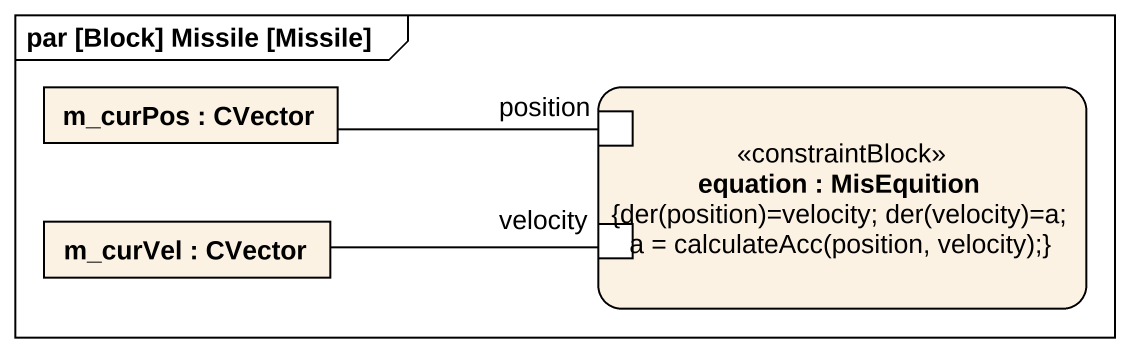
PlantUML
@startuml
mainframe par [Block] Missile [Missile]
rectangle "m_curPos : CVector" as m_curPos
rectangle "equation : MisEquition\n{der(position)=velocity; der(velocity)=a; a = calculateAcc(position, velocity);}" as equation <<constraintBlock>> {
  port position
  port velocity
}
rectangle "m_curVel : CVector" as m_curVel
position -left- m_curPos
m_curVel -right- velocity
@enduml
